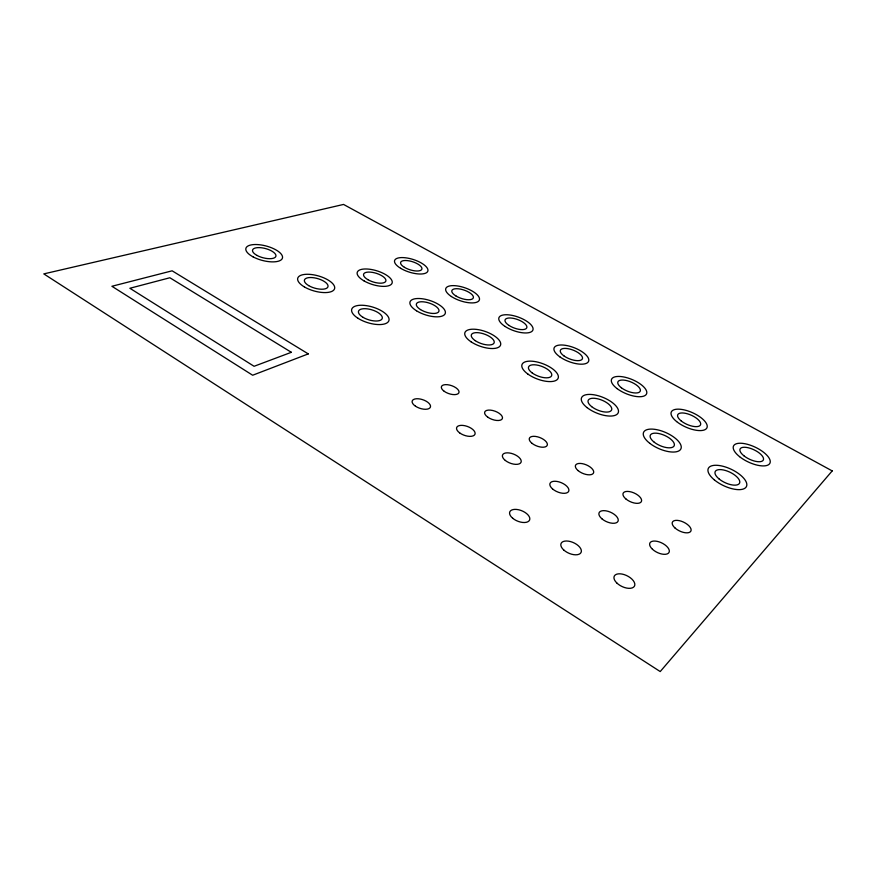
<?xml version="1.0" encoding="UTF-8"?>
<svg xmlns="http://www.w3.org/2000/svg" width="876" height="876" viewBox="0 0 876 876"><rect width="100%" height="100%" fill="white"/><g stroke="black" fill="none" stroke-linecap="round" stroke-linejoin="round"><path stroke-width="1.31" d="M832.2 470.905L660.219 671.563L43.8 273.892L343.545 204.436L832.2 470.905M308.275 353.893L252.66 375.235L111.909 286.277L172.134 270.815L308.275 353.893M291.347 352.305L254.084 366.288L129.878 288.27L169.867 277.758L291.347 352.305M364.142 280.966A18.232 7.194 17 0 0 392.13 283.003A18.232 7.194 17 0 0 367.81 269.052A18.232 7.194 17 0 0 364.142 280.966M367.942 279.707A11.651 4.599 17 0 0 385.856 281.054A11.651 4.599 17 0 0 370.373 272.129A11.651 4.599 17 0 0 367.942 279.707M416.505 310.783A18.538 7.512 18.1 0 0 445.205 313.575A18.538 7.512 18.1 0 0 421.192 298.639A18.538 7.512 18.1 0 0 416.505 310.783M420.513 309.578A11.848 4.796 18.1 0 0 438.876 311.407A11.848 4.796 18.1 0 0 423.601 301.848A11.848 4.796 18.1 0 0 420.513 309.578M471.025 341.782A18.9 7.829 19.3 0 0 500.437 345.407A18.9 7.829 19.3 0 0 476.697 329.42A18.9 7.829 19.3 0 0 471.025 341.782M475.23 340.644A12.078 5.004 19.3 0 0 494.053 343.009A12.078 5.004 19.3 0 0 478.953 332.781A12.078 5.004 19.3 0 0 475.23 340.644M527.834 374.03A19.316 8.136 20.7 0 0 557.979 378.596A19.316 8.136 20.7 0 0 534.459 361.481A19.316 8.136 20.7 0 0 527.834 374.03M532.225 372.968A12.341 5.201 20.7 0 0 551.519 375.946A12.341 5.201 20.7 0 0 536.561 364.996A12.341 5.201 20.7 0 0 532.225 372.968M587.051 407.592A19.82 8.453 22.2 0 0 617.985 413.22A19.82 8.453 22.2 0 0 594.607 394.901A19.82 8.453 22.2 0 0 587.051 407.592M591.65 406.639A12.658 5.398 22.2 0 0 611.448 410.286A12.658 5.398 22.2 0 0 596.578 398.58A12.658 5.398 22.2 0 0 591.65 406.639M649.85 443.376A20.411 8.749 23.8 0 0 680.926 448.819A20.411 8.749 23.8 0 0 656.004 429.525A20.411 8.749 23.8 0 0 649.85 443.376M654.284 442.249A13.041 5.584 23.8 0 0 674.17 445.785A13.041 5.584 23.8 0 0 658.325 433.445A13.041 5.584 23.8 0 0 654.284 442.249M714.378 479.906A21.101 9.034 25.4 0 0 746.407 486.596A21.101 9.034 25.4 0 0 721.375 465.901A21.101 9.034 25.4 0 0 714.378 479.906M719.021 478.898A13.479 5.771 25.4 0 0 739.519 483.234A13.479 5.771 25.4 0 0 723.598 470.007A13.479 5.771 25.4 0 0 719.021 478.898M400.584 268.264A17.432 6.614 17.6 0 0 427.729 271.374A17.432 6.614 17.6 0 0 405.369 257.774A17.432 6.614 17.6 0 0 400.584 268.264M404.416 267.311A11.136 4.227 17.6 0 0 421.794 269.337A11.136 4.227 17.6 0 0 407.559 260.632A11.136 4.227 17.6 0 0 404.416 267.311M451.392 296.515A17.728 6.877 18.7 0 0 479.183 300.391A17.728 6.877 18.7 0 0 457.184 285.915A17.728 6.877 18.7 0 0 451.392 296.515M456.013 296.011A11.322 4.391 18.7 0 0 473.325 297.862A11.322 4.391 18.7 0 0 458.476 288.806A11.322 4.391 18.7 0 0 456.013 296.011M505.102 326.463A18.067 7.15 19.9 0 0 532.882 330.099A18.067 7.15 19.9 0 0 509.799 314.988A18.067 7.15 19.9 0 0 505.102 326.463M508.989 325.434A11.541 4.566 19.9 0 0 526.772 327.81A11.541 4.566 19.9 0 0 512.077 318.141A11.541 4.566 19.9 0 0 508.989 325.434M559.994 356.948A18.473 7.413 21.1 0 0 588.519 361.47A18.473 7.413 21.1 0 0 565.622 345.352A18.473 7.413 21.1 0 0 559.994 356.948M564.078 356.006A11.804 4.741 21.1 0 0 582.332 358.952A11.804 4.741 21.1 0 0 567.768 348.637A11.804 4.741 21.1 0 0 564.078 356.006M617.12 388.626A18.944 7.676 22.5 0 0 646.422 394.145A18.944 7.676 22.5 0 0 623.668 376.954A18.944 7.676 22.5 0 0 617.12 388.626M621.402 387.783A12.1 4.906 22.5 0 0 640.148 391.364A12.1 4.906 22.5 0 0 625.672 380.37A12.1 4.906 22.5 0 0 621.402 387.783M676.611 421.564A19.502 7.928 23.9 0 0 706.735 428.189A19.502 7.928 23.9 0 0 684.057 409.869A19.502 7.928 23.9 0 0 676.611 421.564M681.09 420.852A12.461 5.07 23.9 0 0 700.362 425.134A12.461 5.07 23.9 0 0 685.941 413.417A12.461 5.07 23.9 0 0 681.09 420.852M739.574 456.659A20.137 8.18 25.3 0 0 769.927 463.196A20.137 8.18 25.3 0 0 745.684 443.88A20.137 8.18 25.3 0 0 739.574 456.659M743.899 455.794A12.866 5.223 25.3 0 0 763.325 460.02A12.866 5.223 25.3 0 0 747.907 447.68A12.866 5.223 25.3 0 0 743.899 455.794M675.013 527.987A10.271 4.862 25.8 0 0 690.846 531.174A10.271 4.862 25.8 0 0 679.108 520.618A10.271 4.862 25.8 0 0 675.013 527.987M625.979 499.024A10.008 4.741 24.3 0 0 641.396 501.532A10.008 4.741 24.3 0 0 629.483 491.578A10.008 4.741 24.3 0 0 625.979 499.024M578.072 470.587A9.789 4.621 22.9 0 0 593.424 473.171A9.789 4.621 22.9 0 0 582.091 463.612A9.789 4.621 22.9 0 0 578.072 470.587M532.17 443.442A9.592 4.489 21.5 0 0 547.161 445.446A9.592 4.489 21.5 0 0 535.586 436.434A9.592 4.489 21.5 0 0 532.17 443.442M487.735 417.14A9.417 4.358 20.2 0 0 502.364 418.597A9.417 4.358 20.2 0 0 490.538 410.132A9.417 4.358 20.2 0 0 487.735 417.14M444.22 391.309A9.264 4.227 19 0 0 458.849 392.875A9.264 4.227 19 0 0 447.483 384.706A9.264 4.227 19 0 0 444.22 391.309M652.456 549.252A10.654 5.267 25.9 0 0 668.99 552.493A10.654 5.267 25.9 0 0 656.989 541.313A10.654 5.267 25.9 0 0 652.456 549.252M601.878 518.789A10.381 5.136 24.2 0 0 617.996 521.308A10.381 5.136 24.2 0 0 605.809 510.807A10.381 5.136 24.2 0 0 601.878 518.789M552.526 488.907A10.151 4.993 22.7 0 0 568.568 491.524A10.151 4.993 22.7 0 0 557.005 481.439A10.151 4.993 22.7 0 0 552.526 488.907M505.299 460.437A9.943 4.84 21.2 0 0 520.979 462.418A9.943 4.84 21.2 0 0 509.164 452.947A9.943 4.84 21.2 0 0 505.299 460.437M459.637 432.875A9.756 4.698 19.8 0 0 474.956 434.288A9.756 4.698 19.8 0 0 462.878 425.407A9.756 4.698 19.8 0 0 459.637 432.875M415.465 406.179A9.603 4.544 18.5 0 0 430.423 407.077A9.603 4.544 18.5 0 0 418.082 398.755A9.603 4.544 18.5 0 0 415.465 406.179M616.748 582.923A11.279 5.946 26 0 0 634.41 586.23A11.279 5.946 26 0 0 622.026 574.054A11.279 5.946 26 0 0 616.748 582.923M563.783 550.019A10.972 5.782 24 0 0 581.018 552.559A10.972 5.782 24 0 0 568.447 541.149A10.972 5.782 24 0 0 563.783 550.019M512.723 518.274A10.72 5.606 22.2 0 0 529.564 520.103A10.72 5.606 22.2 0 0 516.774 509.449A10.72 5.606 22.2 0 0 512.723 518.274M363.102 317.375A12.417 5.234 16.9 0 0 382.243 318.47A12.417 5.234 16.9 0 0 365.752 308.713A12.417 5.234 16.9 0 0 363.102 317.375M357.988 318.273A19.436 8.191 16.9 0 0 388.725 321.087A19.436 8.191 16.9 0 0 364.274 305.385A19.436 8.191 16.9 0 0 357.988 318.273M308.659 285.598A12.231 4.993 15.8 0 0 327.898 286.945A12.231 4.993 15.8 0 0 312.086 277.582A12.231 4.993 15.8 0 0 308.659 285.598M304.421 286.945A19.141 7.818 15.8 0 0 334.479 288.981A19.141 7.818 15.8 0 0 309.633 274.352A19.141 7.818 15.8 0 0 304.421 286.945M257.062 255.453A12.067 4.763 14.8 0 0 275.863 256.361A12.067 4.763 14.8 0 0 259.767 247.634A12.067 4.763 14.8 0 0 257.062 255.453M253.033 256.843A18.9 7.457 14.8 0 0 282.411 258.19A18.9 7.457 14.8 0 0 257.117 244.557A18.9 7.457 14.8 0 0 253.033 256.843"/></g></svg>
